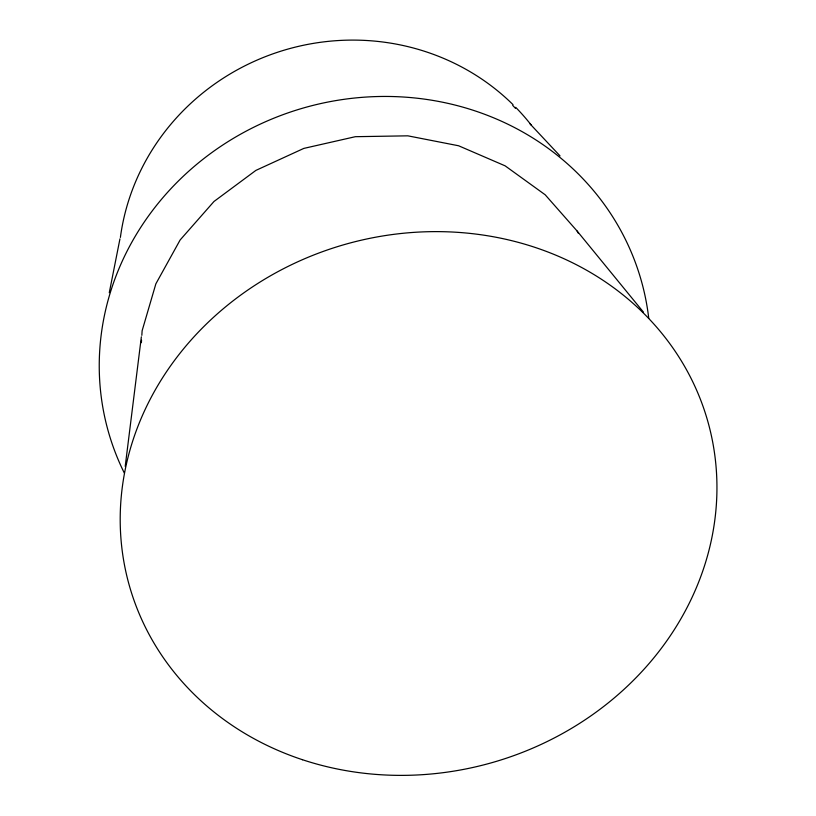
<?xml version="1.0" encoding="UTF-8"?>
<svg xmlns="http://www.w3.org/2000/svg" width="816" height="816" viewBox="0 0 816 816"><rect width="100%" height="100%" fill="white"/><g stroke="black" fill="none" stroke-linecap="round" stroke-linejoin="round"><path stroke-width="1.22" d="M141.392 342.659L141.545 340.18M141.841 335.335L142.117 330.776L155.866 283.825L180.132 239.975L213.986 201.481L255.898 170.391L303.838 148.4L355.368 136.69L407.847 135.833L458.602 145.768L505.104 165.832L545.19 194.789L577.116 231.04L643.518 312.212M125.215 466.354L141.362 336.814M109.273 292.72L119.952 238.864M512.734 105.437L515.488 108.365M530.033 123.889L560.031 155.907M577.116 231.04L578.309 233.243M120.391 237.405A229.622 219.596 -16 0 1 276.124 52.734A229.622 219.596 -16 0 1 513.019 104.652M515.681 107.324A229.622 219.596 -16 0 1 531.349 125.205M124.246 472.903A276.95 258.203 -16 0 1 301.543 108.528A276.95 258.203 -16 0 1 648.751 318.322M302.512 759.737A300.665 269.341 -16.1 0 0 714.653 454.094A300.665 269.341 -16.1 0 0 238.547 296.677A300.665 269.341 -16.1 0 0 302.512 759.737"/></g></svg>
